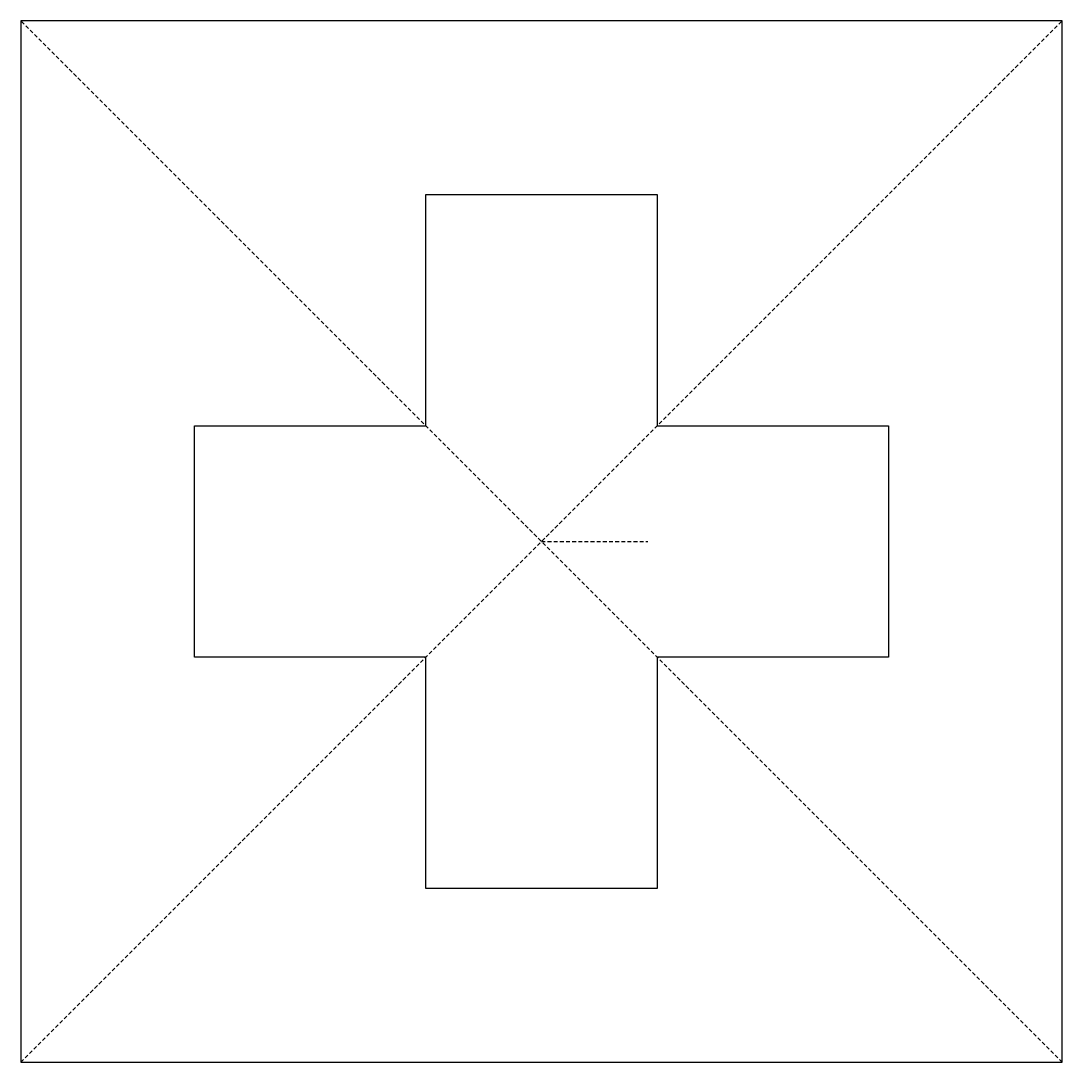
# Model space of a CAD drawing. Header units: millimetres. Extents: x -22.5 to 22.5, y -22.5 to 22.5.
import ezdxf

# ---------------------------------------------------------------- set-up
doc = ezdxf.new("R2010")
doc.units = ezdxf.units.MM
doc.linetypes.add('DASHED', pattern=[0.2067, 0.1654, -0.0413])

msp = doc.modelspace()

# ---------------------------------------------------------------- linework, layer by layer
at = {"color": 190, "linetype": 'DASHED', "lineweight": 25, "true_color": 0x8018ff}
for p, q in [((-22.5, -22.5), (22.5, 22.5)), ((22.5, -22.5), (-22.5, 22.5)), ((0, 0), (4.599, 0))]:
    msp.add_line(p, q, dxfattribs=at)
for points in [[(-22.5, -22.5), (22.5, -22.5), (22.5, 22.5), (-22.5, 22.5)], [(-15, -5), (-15, 5), (-5, 5), (-5, 15), (5, 15), (5, 5), (15, 5), (15, -5), (5, -5), (5, -15), (-5, -15), (-5, -5)]]:
    msp.add_lwpolyline(points, close=True)

doc.saveas('drawing.dxf')
